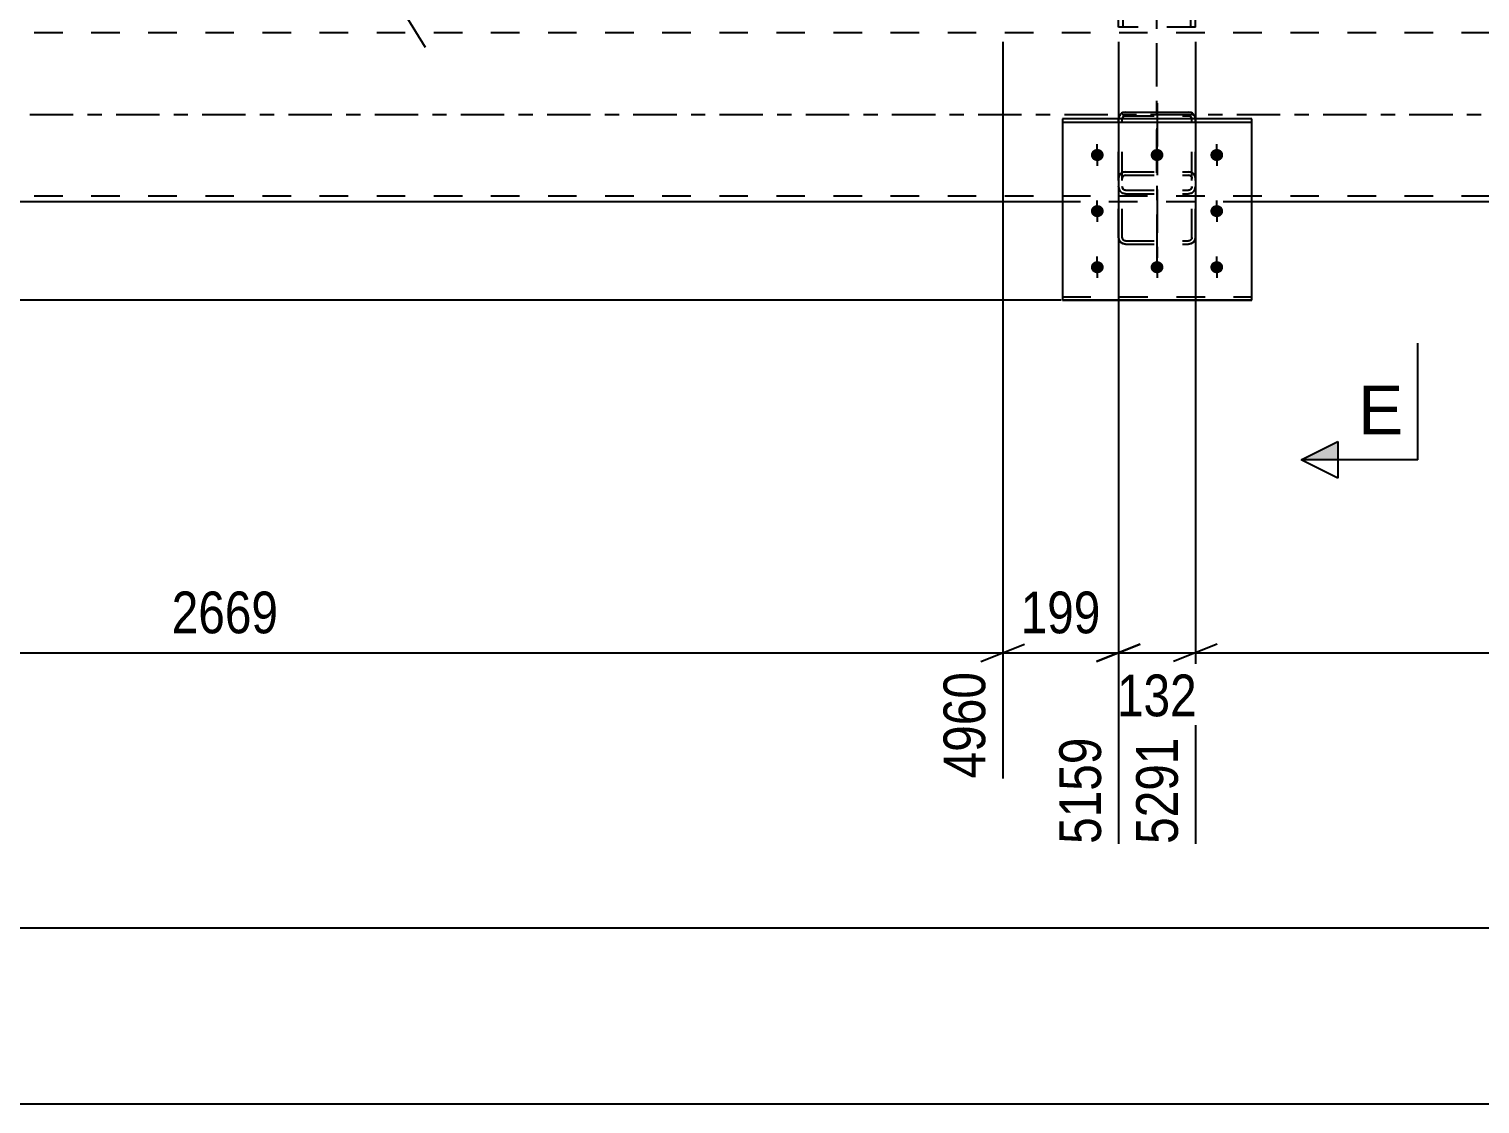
# Model space of a CAD drawing. Header units: millimetres. Extents: x 0 to 1189, y 0 to 841.
# Drawn here: x 169 to 268.6, y 484.5 to 558.3 of the extents above; entities that cross this region are included whole.
import ezdxf

# ---------------------------------------------------------------- set-up
doc = ezdxf.new("R2010")
doc.units = ezdxf.units.MM
doc.linetypes.add('DXK_LINE_DOT2', pattern=[3.9198, 1.9599, -1.9599])
doc.linetypes.add('DXK_LINE_DOT3', pattern=[5.9187, 2.979, -0.9799, 0.9799, -0.9799])
doc.styles.add('Arial', font='ARIAL.TTF', dxfattribs={"height": 0.2})
doc.styles.add('Arial Narrow', font='ARIALN.TTF', dxfattribs={"height": 0.2})

# ---------------------------------------------------------------- blocks, each defined once
blk = doc.blocks.new('Part-761554296-4812 - 4678')
at = {"color": 7, "linetype": 'DXK_LINE_DOT2'}
for p, q in [((252.97, 552.146), (239.97, 552.146)), ((239.97, 552.146), (239.97, 539.711)), ((239.97, 551.927), (252.97, 551.927)), ((252.97, 539.711), (252.97, 552.146)), ((239.97, 539.93), (252.97, 539.93))]:
    blk.add_line(p, q, dxfattribs=at)
at = {"color": 2, "linetype": 'Continuous'}
blk.add_line((252.97, 539.711), (239.97, 539.711), dxfattribs=at)
blk = doc.blocks.new('Part-761554296-4814 - 4678')
at = {"color": 7, "linetype": 'DXK_LINE_DOT3'}
blk.add_line((246.47, 542.618), (246.47, 553.234), dxfattribs=at)
at = {"color": 7, "linetype": 'DXK_LINE_DOT2'}
for p, q in [((243.867, 552.308), (243.83, 552.112)), ((243.83, 544.008), (243.83, 552.112)), ((244.07, 552.112), (244.089, 552.21)), ((244.07, 544.008), (244.07, 552.112)), ((244.089, 552.21), (244.141, 552.293)), ((244.31, 552.623), (244.127, 552.584)), ((244.141, 552.293), (244.219, 552.348)), ((244.219, 552.348), (244.31, 552.368)), ((244.31, 552.623), (248.63, 552.623)), ((244.31, 552.368), (248.63, 552.368)), ((248.814, 552.584), (248.63, 552.623)), ((248.63, 552.368), (248.722, 552.348)), ((248.722, 552.348), (248.8, 552.293)), ((248.8, 552.293), (248.852, 552.21)), ((248.852, 552.21), (248.87, 552.112)), ((248.87, 544.008), (248.87, 552.112)), ((249.11, 552.112), (249.074, 552.308)), ((249.11, 544.008), (249.11, 552.112)), ((243.83, 548.068), (243.867, 548.24)), ((243.867, 548.24), (243.971, 548.387)), ((243.971, 548.387), (244.127, 548.485)), ((244.089, 548.154), (244.07, 548.068)), ((244.141, 548.227), (244.089, 548.154)), ((244.127, 548.485), (244.31, 548.519)), ((244.219, 548.276), (244.141, 548.227)), ((244.31, 548.293), (244.219, 548.276)), ((244.31, 548.519), (248.63, 548.519)), ((244.31, 548.293), (248.63, 548.293)), ((248.63, 548.519), (248.814, 548.485)), ((248.722, 548.276), (248.63, 548.293)), ((248.8, 548.227), (248.722, 548.276)), ((248.852, 548.154), (248.8, 548.227)), ((248.814, 548.485), (248.97, 548.387)), ((248.87, 548.068), (248.852, 548.154)), ((248.97, 548.387), (249.074, 548.24)), ((249.074, 548.24), (249.11, 548.068)), ((243.83, 547.515), (243.867, 547.32)), ((244.089, 547.417), (244.07, 547.515)), ((244.141, 547.335), (244.089, 547.417)), ((244.127, 547.043), (244.31, 547.004)), ((244.219, 547.279), (244.141, 547.335)), ((244.31, 547.26), (244.219, 547.279)), ((244.31, 547.26), (248.63, 547.26)), ((244.31, 547.004), (248.63, 547.004)), ((248.722, 547.279), (248.63, 547.26)), ((248.63, 547.004), (248.814, 547.043)), ((248.8, 547.335), (248.722, 547.279)), ((248.852, 547.417), (248.8, 547.335)), ((248.87, 547.515), (248.852, 547.417)), ((249.074, 547.32), (249.11, 547.515)), ((243.867, 543.836), (243.83, 544.008)), ((243.971, 543.689), (243.867, 543.836)), ((244.07, 544.008), (244.089, 543.922)), ((244.089, 543.922), (244.141, 543.849)), ((244.141, 543.849), (244.219, 543.8)), ((248.722, 543.8), (248.8, 543.849)), ((248.8, 543.849), (248.852, 543.922)), ((248.852, 543.922), (248.87, 544.008)), ((249.074, 543.836), (248.97, 543.689)), ((249.11, 544.008), (249.074, 543.836)), ((244.127, 543.592), (243.971, 543.689)), ((244.31, 543.557), (244.127, 543.592)), ((244.219, 543.8), (244.31, 543.783)), ((244.31, 543.783), (248.63, 543.783)), ((244.31, 543.557), (248.63, 543.557)), ((248.63, 543.783), (248.722, 543.8)), ((248.814, 543.592), (248.63, 543.557)), ((248.97, 543.689), (248.814, 543.592))]:
    blk.add_line(p, q, dxfattribs=at)
for centre, start, end in [((244.331, 552.132), 114.31994, 159.24167), ((248.61, 552.132), 20.75833, 65.68006), ((244.331, 547.496), 200.75833, 245.68006), ((248.61, 547.496), 294.31994, 339.24167)]:
    blk.add_arc(centre, 0.496, start, end, dxfattribs=at)
blk = doc.blocks.new('Bolt-761554296-4927 - 4678')
at = {"linetype": 'Continuous'}
for points in [[(242.37, 550.086), (242.462, 550.077), (242.549, 550.05), (242.629, 550.007), (242.697, 549.949), (242.751, 549.879), (242.789, 549.8), (242.808, 549.716), (242.808, 549.629), (242.789, 549.545), (242.751, 549.466), (242.697, 549.396), (242.629, 549.338), (242.549, 549.295), (242.462, 549.268), (242.37, 549.259), (242.279, 549.268), (242.191, 549.295), (242.112, 549.338), (242.043, 549.396), (241.989, 549.466), (241.952, 549.545), (241.933, 549.629), (241.933, 549.716), (241.952, 549.8), (241.989, 549.879), (242.043, 549.949), (242.112, 550.007), (242.191, 550.05), (242.279, 550.077)], [(246.47, 550.086), (246.562, 550.077), (246.649, 550.05), (246.729, 550.007), (246.797, 549.949), (246.851, 549.879), (246.889, 549.8), (246.908, 549.716), (246.908, 549.629), (246.889, 549.545), (246.851, 549.466), (246.797, 549.396), (246.729, 549.338), (246.649, 549.295), (246.562, 549.268), (246.47, 549.259), (246.379, 549.268), (246.291, 549.295), (246.212, 549.338), (246.143, 549.396), (246.089, 549.466), (246.052, 549.545), (246.033, 549.629), (246.033, 549.716), (246.052, 549.8), (246.089, 549.879), (246.143, 549.949), (246.212, 550.007), (246.291, 550.05), (246.379, 550.077)], [(250.57, 550.086), (250.662, 550.077), (250.749, 550.05), (250.829, 550.007), (250.897, 549.949), (250.951, 549.879), (250.989, 549.8), (251.008, 549.716), (251.008, 549.629), (250.989, 549.545), (250.951, 549.466), (250.897, 549.396), (250.829, 549.338), (250.749, 549.295), (250.662, 549.268), (250.57, 549.259), (250.479, 549.268), (250.391, 549.295), (250.312, 549.338), (250.243, 549.396), (250.189, 549.466), (250.152, 549.545), (250.133, 549.629), (250.133, 549.716), (250.152, 549.8), (250.189, 549.879), (250.243, 549.949), (250.312, 550.007), (250.391, 550.05), (250.479, 550.077)], [(242.37, 546.233), (242.462, 546.224), (242.549, 546.197), (242.629, 546.154), (242.697, 546.096), (242.751, 546.026), (242.789, 545.947), (242.808, 545.863), (242.808, 545.776), (242.789, 545.692), (242.751, 545.613), (242.697, 545.543), (242.629, 545.485), (242.549, 545.442), (242.462, 545.415), (242.37, 545.406), (242.279, 545.415), (242.191, 545.442), (242.112, 545.485), (242.043, 545.543), (241.989, 545.613), (241.952, 545.692), (241.933, 545.776), (241.933, 545.863), (241.952, 545.947), (241.989, 546.026), (242.043, 546.096), (242.112, 546.154), (242.191, 546.197), (242.279, 546.224)], [(250.57, 546.233), (250.662, 546.224), (250.749, 546.197), (250.829, 546.154), (250.897, 546.096), (250.951, 546.026), (250.989, 545.947), (251.008, 545.863), (251.008, 545.776), (250.989, 545.692), (250.951, 545.613), (250.897, 545.543), (250.829, 545.485), (250.749, 545.442), (250.662, 545.415), (250.57, 545.406), (250.479, 545.415), (250.391, 545.442), (250.312, 545.485), (250.243, 545.543), (250.189, 545.613), (250.152, 545.692), (250.133, 545.776), (250.133, 545.863), (250.152, 545.947), (250.189, 546.026), (250.243, 546.096), (250.312, 546.154), (250.391, 546.197), (250.479, 546.224)], [(242.37, 542.38), (242.462, 542.371), (242.549, 542.345), (242.629, 542.301), (242.697, 542.244), (242.751, 542.174), (242.789, 542.095), (242.808, 542.01), (242.808, 541.924), (242.789, 541.839), (242.751, 541.76), (242.697, 541.69), (242.629, 541.632), (242.549, 541.589), (242.462, 541.562), (242.37, 541.553), (242.279, 541.562), (242.191, 541.589), (242.112, 541.632), (242.043, 541.69), (241.989, 541.76), (241.952, 541.839), (241.933, 541.924), (241.933, 542.01), (241.952, 542.095), (241.989, 542.174), (242.043, 542.244), (242.112, 542.301), (242.191, 542.345), (242.279, 542.371)], [(246.47, 542.38), (246.562, 542.371), (246.649, 542.345), (246.729, 542.301), (246.797, 542.244), (246.851, 542.174), (246.889, 542.095), (246.908, 542.01), (246.908, 541.924), (246.889, 541.839), (246.851, 541.76), (246.797, 541.69), (246.729, 541.632), (246.649, 541.589), (246.562, 541.562), (246.47, 541.553), (246.379, 541.562), (246.291, 541.589), (246.212, 541.632), (246.143, 541.69), (246.089, 541.76), (246.052, 541.839), (246.033, 541.924), (246.033, 542.01), (246.052, 542.095), (246.089, 542.174), (246.143, 542.244), (246.212, 542.301), (246.291, 542.345), (246.379, 542.371)], [(250.57, 542.38), (250.662, 542.371), (250.749, 542.345), (250.829, 542.301), (250.897, 542.244), (250.951, 542.174), (250.989, 542.095), (251.008, 542.01), (251.008, 541.924), (250.989, 541.839), (250.951, 541.76), (250.897, 541.69), (250.829, 541.632), (250.749, 541.589), (250.662, 541.562), (250.57, 541.553), (250.479, 541.562), (250.391, 541.589), (250.312, 541.632), (250.243, 541.69), (250.189, 541.76), (250.152, 541.839), (250.133, 541.924), (250.133, 542.01), (250.152, 542.095), (250.189, 542.174), (250.243, 542.244), (250.312, 542.301), (250.391, 542.345), (250.479, 542.371)]]:
    blk.add_hatch(color=1, dxfattribs=at).paths.add_polyline_path(points)
at = {"color": 1, "linetype": 'Continuous'}
for p, q in [((242.37, 550.069), (242.37, 548.934)), ((246.47, 550.069), (246.47, 548.934)), ((250.57, 550.069), (250.57, 548.934)), ((242.37, 546.216), (242.37, 545.081)), ((250.57, 546.216), (250.57, 545.081)), ((242.37, 542.364), (242.37, 541.228)), ((246.47, 542.364), (246.47, 541.228)), ((250.57, 542.364), (250.57, 541.228))]:
    blk.add_line(p, q, dxfattribs=at)
blk = doc.blocks.new('Part-761554296-4932 - 4678')
at = {"color": 7, "linetype": 'DXK_LINE_DOT3'}
blk.add_line((246.461, 548.454), (246.461, 684.054), dxfattribs=at)
at = {"color": 7, "linetype": 'DXK_LINE_DOT2'}
for p, q in [((249.101, 674.054), (243.821, 674.054)), ((243.821, 671.593), (243.821, 674.054)), ((244.141, 558.454), (244.141, 674.054)), ((248.781, 558.454), (248.781, 674.054)), ((249.101, 673.394), (249.101, 674.054)), ((243.821, 558.454), (243.821, 560.916)), ((249.101, 558.454), (249.101, 559.115)), ((249.101, 558.454), (243.821, 558.454))]:
    blk.add_line(p, q, dxfattribs=at)
at = {"color": 2, "linetype": 'Continuous'}
for p, q in [((249.101, 559.115), (249.101, 673.394)), ((243.821, 560.916), (243.821, 671.593))]:
    blk.add_line(p, q, dxfattribs=at)
blk = doc.blocks.new('Part-761554296-4989 - 4678')
at = {"color": 7, "linetype": 'DXK_LINE_DOT3'}
blk.add_line((246.47, 553.234), (246.47, 542.618), dxfattribs=at)
at = {"color": 7, "linetype": 'DXK_LINE_DOT2'}
for p, q in [((243.83, 552.113), (243.837, 552.147)), ((243.83, 544.009), (243.83, 552.113)), ((244.089, 552.21), (244.07, 552.113)), ((244.07, 544.009), (244.07, 552.113)), ((244.141, 552.293), (244.089, 552.21)), ((244.219, 552.349), (244.141, 552.293)), ((244.31, 552.368), (244.219, 552.349)), ((244.31, 552.368), (248.63, 552.368)), ((248.722, 552.349), (248.63, 552.368)), ((248.8, 552.293), (248.722, 552.349)), ((248.852, 552.21), (248.8, 552.293)), ((248.87, 552.113), (248.852, 552.21)), ((248.87, 544.009), (248.87, 552.113)), ((249.104, 552.147), (249.11, 552.113)), ((249.11, 544.009), (249.11, 552.113)), ((243.867, 548.241), (243.83, 548.068)), ((243.971, 548.387), (243.867, 548.241)), ((244.127, 548.485), (243.971, 548.387)), ((244.07, 548.068), (244.089, 548.155)), ((244.089, 548.155), (244.141, 548.228)), ((244.31, 548.519), (244.127, 548.485)), ((244.141, 548.228), (244.219, 548.277)), ((244.219, 548.277), (244.31, 548.294)), ((244.31, 548.519), (248.63, 548.519)), ((244.31, 548.294), (248.63, 548.294)), ((248.814, 548.485), (248.63, 548.519)), ((248.63, 548.294), (248.722, 548.277)), ((248.722, 548.277), (248.8, 548.228)), ((248.8, 548.228), (248.852, 548.155)), ((248.97, 548.387), (248.814, 548.485)), ((248.852, 548.155), (248.87, 548.068)), ((249.074, 548.241), (248.97, 548.387)), ((249.11, 548.068), (249.074, 548.241)), ((243.867, 547.32), (243.83, 547.516)), ((244.07, 547.516), (244.089, 547.418)), ((244.089, 547.418), (244.141, 547.335)), ((244.31, 547.005), (244.127, 547.044)), ((244.141, 547.335), (244.219, 547.28)), ((244.219, 547.28), (244.31, 547.26)), ((244.31, 547.26), (248.63, 547.26)), ((244.31, 547.005), (248.63, 547.005)), ((248.63, 547.26), (248.722, 547.28)), ((248.814, 547.044), (248.63, 547.005)), ((248.722, 547.28), (248.8, 547.335)), ((248.8, 547.335), (248.852, 547.418)), ((248.852, 547.418), (248.87, 547.516)), ((249.11, 547.516), (249.074, 547.32)), ((243.83, 544.009), (243.867, 543.836)), ((243.867, 543.836), (243.971, 543.69)), ((244.089, 543.923), (244.07, 544.009)), ((244.141, 543.849), (244.089, 543.923)), ((244.219, 543.8), (244.141, 543.849)), ((248.8, 543.849), (248.722, 543.8)), ((248.852, 543.923), (248.8, 543.849)), ((248.87, 544.009), (248.852, 543.923)), ((248.97, 543.69), (249.074, 543.836)), ((249.074, 543.836), (249.11, 544.009)), ((243.971, 543.69), (244.127, 543.592)), ((244.127, 543.592), (244.31, 543.558)), ((244.31, 543.783), (244.219, 543.8)), ((244.31, 543.783), (248.63, 543.783)), ((244.31, 543.558), (248.63, 543.558)), ((248.722, 543.8), (248.63, 543.783)), ((248.63, 543.558), (248.814, 543.592)), ((248.814, 543.592), (248.97, 543.69))]:
    blk.add_line(p, q, dxfattribs=at)
at = {"color": 2, "linetype": 'Continuous'}
for p, q in [((243.837, 552.147), (243.867, 552.308)), ((244.127, 552.585), (244.31, 552.624)), ((244.31, 552.624), (248.63, 552.624)), ((248.63, 552.624), (248.814, 552.585)), ((249.074, 552.308), (249.104, 552.147))]:
    blk.add_line(p, q, dxfattribs=at)
for centre, start, end in [((244.331, 552.132), 114.31996, 159.24168), ((248.61, 552.132), 20.75832, 65.68004)]:
    blk.add_arc(centre, 0.496, start, end, dxfattribs=at)
at = {"color": 7, "linetype": 'DXK_LINE_DOT2'}
for centre, start, end in [((244.331, 547.496), 200.75832, 245.68004), ((248.61, 547.496), 294.31996, 339.24168)]:
    blk.add_arc(centre, 0.496, start, end, dxfattribs=at)
blk = doc.blocks.new('Bolt-761554296-5082 - 4678')
at = {"color": 1, "linetype": 'DXK_LINE_DOT2'}
for p, q in [((242.37, 549.275), (242.37, 550.411)), ((246.47, 549.275), (246.47, 550.411)), ((250.57, 549.275), (250.57, 550.411)), ((242.37, 545.423), (242.37, 546.558)), ((250.57, 545.423), (250.57, 546.558)), ((242.37, 541.57), (242.37, 542.705)), ((246.47, 541.57), (246.47, 542.705)), ((250.57, 541.57), (250.57, 542.705))]:
    blk.add_line(p, q, dxfattribs=at)
blk = doc.blocks.new('Part-761554296-5138 - 4678')
at = {"color": 7, "linetype": 'DXK_LINE_DOT2'}
for p, q in [((1045.462, 558.054), (115.821, 558.054)), ((1045.462, 546.854), (115.821, 546.854)), ((252.97, 546.454), (239.97, 546.454))]:
    blk.add_line(p, q, dxfattribs=at)
at = {"color": 7, "linetype": 'DXK_LINE_DOT3'}
blk.add_line((115.821, 552.454), (1045.462, 552.454), dxfattribs=at)
at = {"color": 2, "linetype": 'Continuous'}
for p, q in [((239.97, 546.454), (115.821, 546.454)), ((479.971, 546.454), (252.97, 546.454))]:
    blk.add_line(p, q, dxfattribs=at)
blk = doc.blocks.new('Part-761554296-9228 - 4678')
at = {"color": 2, "linetype": 'Continuous'}
for p, q in [((252.97, 552.147), (239.97, 552.147)), ((239.97, 552.147), (239.97, 539.712)), ((239.97, 551.928), (252.97, 551.928)), ((252.97, 539.712), (252.97, 552.147)), ((239.97, 539.712), (252.97, 539.712))]:
    blk.add_line(p, q, dxfattribs=at)
at = {"color": 7, "linetype": 'DXK_LINE_DOT2'}
blk.add_line((239.97, 539.931), (252.97, 539.931), dxfattribs=at)
blk = doc.blocks.new('StraightDimension-761554296-5618 - 4678')
at = {"color": 7, "linetype": 'Continuous'}
blk.add_line((239.888, 539.711), (49.675, 539.711), dxfattribs=at)
blk = doc.blocks.new('StraightDimension-761554296-5999 - 4678')
at = {"color": 7, "linetype": 'Continuous'}
blk.add_line((102.648, 496.597), (1046.462, 496.597), dxfattribs=at)
blk = doc.blocks.new('StraightDimension-761554296-23290 - 4678')
at = {"color": 7, "linetype": 'Continuous'}
for p, q in [((249.101, 557.454), (249.101, 502.37)), ((250.601, 516.082), (247.601, 514.882)), ((249.101, 515.482), (357.194, 515.482))]:
    blk.add_line(p, q, dxfattribs=at)
blk = doc.blocks.new('StraightDimension-761554296-23291 - 4678')
at = {"color": 7, "linetype": 'Continuous'}
for p, q in [((243.822, 557.455), (243.822, 502.37)), ((249.101, 557.454), (249.101, 502.37)), ((242.322, 514.882), (245.322, 516.082)), ((250.601, 516.082), (247.601, 514.882)), ((243.822, 515.482), (249.101, 515.482))]:
    blk.add_line(p, q, dxfattribs=at)
at = {"color": 0}
blk.add_wipeout([(249.803, 510.532), (249.803, 514.732), (243.119, 514.732), (243.119, 510.532)], dxfattribs=at)
at = {"color": 3, "style": 'Arial Narrow'}
blk.add_text('132', height=2.8633, dxfattribs=at).set_placement((243.719, 511.132))
at = {"color": 0, "linetype": 'Continuous'}
blk.add_wipeout([(248.501, 510.282), (244.301, 510.282), (244.301, 501.77), (248.501, 501.77)], dxfattribs=at)
at = {"color": 3, "linetype": 'Continuous', "style": 'Arial Narrow'}
blk.add_text('5291', height=2.8633, rotation=90.00021, dxfattribs=at).set_placement((247.901, 502.37))
blk = doc.blocks.new('StraightDimension-761554296-23292 - 4678')
at = {"color": 7, "linetype": 'Continuous'}
for p, q in [((235.876, 557.454), (235.876, 506.87)), ((243.822, 557.455), (243.822, 502.37)), ((234.376, 514.882), (237.376, 516.082)), ((245.322, 516.082), (242.322, 514.882)), ((235.876, 515.482), (243.822, 515.482))]:
    blk.add_line(p, q, dxfattribs=at)
at = {"color": 0, "linetype": 'Continuous'}
blk.add_wipeout([(243.222, 510.282), (239.022, 510.282), (239.022, 501.77), (243.222, 501.77)], dxfattribs=at)
at = {"color": 3, "linetype": 'Continuous', "style": 'Arial Narrow'}
blk.add_text('5159', height=2.8633, rotation=90.00021, dxfattribs=at).set_placement((242.622, 502.37))
at = {"color": 0}
blk.add_wipeout([(243.191, 516.232), (243.191, 520.432), (236.507, 520.432), (236.507, 516.232)], dxfattribs=at)
at = {"color": 3, "style": 'Arial Narrow'}
blk.add_text('199', height=2.8633, dxfattribs=at).set_placement((237.107, 516.832))
blk = doc.blocks.new('StraightDimension-761554296-23293 - 4678')
at = {"color": 7, "linetype": 'Continuous'}
for p, q in [((235.876, 557.454), (235.876, 506.87)), ((234.376, 514.882), (237.376, 516.082)), ((129.101, 515.482), (235.876, 515.482))]:
    blk.add_line(p, q, dxfattribs=at)
at = {"color": 0}
blk.add_wipeout([(186.745, 516.232), (186.745, 520.432), (178.232, 520.432), (178.232, 516.232)], dxfattribs=at)
at = {"color": 3, "style": 'Arial Narrow'}
blk.add_text('2669', height=2.8633, dxfattribs=at).set_placement((178.832, 516.832))
at = {"color": 0, "linetype": 'Continuous'}
blk.add_wipeout([(235.276, 514.782), (231.076, 514.782), (231.076, 506.27), (235.276, 506.27)], dxfattribs=at)
at = {"color": 3, "linetype": 'Continuous', "style": 'Arial Narrow'}
blk.add_text('4960', height=2.8633, rotation=90.00021, dxfattribs=at).set_placement((234.676, 506.87))
blk = doc.blocks.new('StraightDimension-761554296-10659 - 3595')
at = {"color": 7, "linetype": 'Continuous'}
blk.add_line((103.118, 484.509), (1045.66, 484.509), dxfattribs=at)
blk = doc.blocks.new('Mark-761554296-5134 - 4678')
at = {"color": 30, "linetype": 'Continuous'}
for p in [(182.736, 560.727), (196.257, 557.06)]:
    blk.add_line(p, (193.985, 560.727), dxfattribs=at)
at = {"color": 0}
blk.add_wipeout([(193.385, 561.327), (193.385, 564.327), (183.336, 564.327), (183.336, 561.327)], dxfattribs=at)
blk.add_wipeout([(193.385, 561.327), (193.385, 564.327), (183.336, 564.327), (183.336, 561.327)], dxfattribs=at)
at = {"color": 3, "style": 'Arial Narrow'}
blk.add_text('BC416', height=2.8633, dxfattribs=at).set_placement((183.336, 561.327))
blk = doc.blocks.new('SectionMark-761554296-6642 - 4678')
at = {"linetype": 'Continuous'}
blk.add_hatch(color=6, dxfattribs=at).paths.add_polyline_path([(258.875, 529.991), (258.875, 528.741), (256.375, 528.741)])
at = {"color": 6, "linetype": 'Continuous'}
for p, q in [((264.375, 528.741), (264.375, 536.741)), ((256.375, 528.741), (258.875, 529.991)), ((258.875, 529.991), (258.875, 527.491)), ((264.375, 528.741), (256.375, 528.741)), ((258.875, 527.491), (256.375, 528.741))]:
    blk.add_line(p, q, dxfattribs=at)
at = {"color": 0, "linetype": 'Continuous'}
blk.add_wipeout([(263.375, 530.491), (263.375, 533.991), (260.264, 533.991), (260.264, 530.491)], dxfattribs=at)
at = {"color": 3, "linetype": 'Continuous', "style": 'Arial'}
blk.add_text('E', height=3.343, dxfattribs=at).set_placement((260.264, 530.491))

msp = doc.modelspace()

# ---------------------------------------------------------------- block references
for name in ['Part-761554296-4932 - 4678', 'Part-761554296-5138 - 4678', 'Part-761554296-4814 - 4678', 'Part-761554296-4989 - 4678', 'Part-761554296-9228 - 4678', 'Part-761554296-4812 - 4678', 'Bolt-761554296-4927 - 4678', 'Bolt-761554296-5082 - 4678', 'StraightDimension-761554296-10659 - 3595']:
    msp.add_blockref(name, (0, 0))

# ---------------------------------------------------------------- next in the draw order: block references
msp.add_blockref('StraightDimension-761554296-5618 - 4678', (0, 0))

# ---------------------------------------------------------------- next in the draw order: block references
msp.add_blockref('StraightDimension-761554296-5999 - 4678', (0, 0))

# ---------------------------------------------------------------- next in the draw order: block references
msp.add_blockref('StraightDimension-761554296-23290 - 4678', (0, 0))

# ---------------------------------------------------------------- next in the draw order: block references
for name in ['SectionMark-761554296-6642 - 4678', 'StraightDimension-761554296-23291 - 4678']:
    msp.add_blockref(name, (0, 0))

# ---------------------------------------------------------------- next in the draw order: block references
msp.add_blockref('StraightDimension-761554296-23292 - 4678', (0, 0))

# ---------------------------------------------------------------- next in the draw order: block references
msp.add_blockref('StraightDimension-761554296-23293 - 4678', (0, 0))

# ---------------------------------------------------------------- next in the draw order: block references
msp.add_blockref('Mark-761554296-5134 - 4678', (0, 0))

doc.saveas('drawing.dxf')
